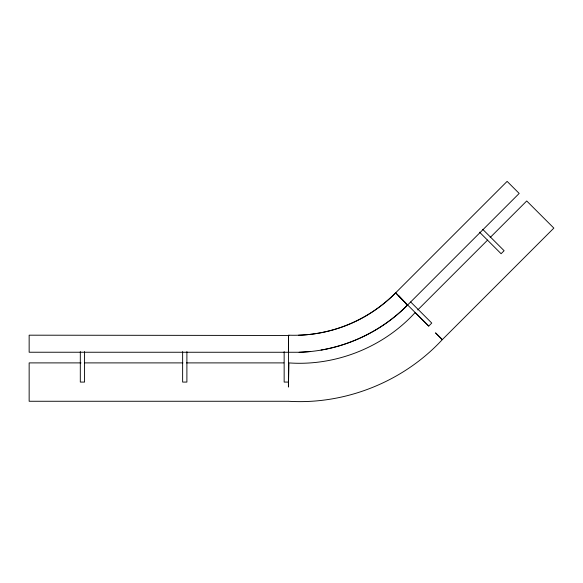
<?xml version="1.0" encoding="UTF-8"?>
<svg xmlns="http://www.w3.org/2000/svg" width="583" height="583" viewBox="0 0 583 583"><rect width="100%" height="100%" fill="white"/><g stroke="black" fill="none" stroke-linecap="round" stroke-linejoin="round"><path stroke-width="0.87" d="M288.549 343.708L288.519 347.286M288.986 335.473L29.15 335.181L29.15 352.234L299.596 352.27L310.564 351.542M288.425 351.943L288.447 335.181C311.293 336.034 334.329 331.501 355.011 321.707M442.308 339.634C403.451 381.617 345.515 404.857 288.417 401.264L29.15 401.264L29.15 362.896L81.001 362.896M407.641 304.975L519.183 193.432L507.123 181.379L395.58 292.914L428.745 326.079L431.755 323.062L410.658 301.958M417.741 309.945L487.614 240.072M490.179 237.507L526.719 200.967L553.85 228.099L442.308 339.641L435.523 332.857L442.322 339.619M298.591 335.218C334.853 334.139 370.329 318.602 395.762 292.739L395.748 292.761C384.168 304.457 370.642 314.171 355.827 321.35M321.058 350.062C353.589 344.466 384.204 328.579 407.459 305.149L404.624 301.958M299.123 352.27C339.539 351.177 379.147 333.972 407.481 305.128L398.874 295.814M84.644 362.896L182.894 362.896M186.531 362.896L283.87 362.896M288.417 382.076L284.154 382.076L284.154 351.607M482.709 229.316L504.106 250.712L501.096 253.729L479.547 232.18M428.745 326.079L415.162 312.532C383.49 347.235 335.808 366.262 288.942 362.91L288.417 387.046L288.476 335.473M405.608 303.342L407.459 305.149L395.748 292.761M186.895 351.607L186.895 382.076L182.632 382.076L182.632 351.607M84.571 351.607L84.571 382.076L80.308 382.076L80.308 351.607"/></g></svg>
